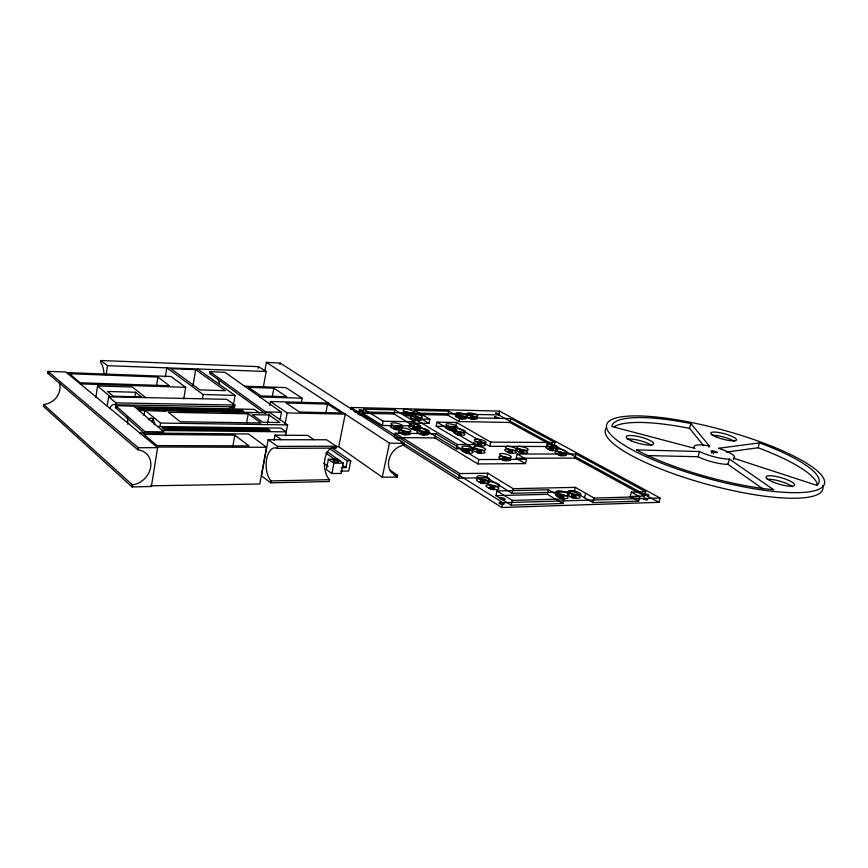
<?xml version="1.0" encoding="UTF-8"?>
<svg xmlns="http://www.w3.org/2000/svg" width="868" height="868" viewBox="0 0 868 868"><rect width="100%" height="100%" fill="white"/><g stroke="black" fill="none" stroke-linecap="round" stroke-linejoin="round"><path stroke-width="1.3" d="M59.284 382.517A16.839 15.092 -36.6 0 1 43.65 404.51L43.4 406.332L132.099 486.948L151.39 486.492L157.607 447.649L65.816 371.992L48.065 371.417L47.816 373.273L137.893 449.819A19.183 16.188 -43.5 0 1 150.652 467.147A19.183 16.188 -43.5 0 1 132.424 484.897L132.099 486.948M263.286 387.475L266.183 371.482L258.49 366.643L100.721 360.513L100.46 362.271A15.581 6.358 -89 0 1 104.041 374.423M95.849 397.652L97.552 385.945L132.478 387.052L145.672 397.609M106.135 375.019L107.502 365.699L100.721 360.513M107.22 406.105L108.598 396.828L226.667 399.313L234.935 405.052L234.61 406.853L115.813 404.814A17.23 7.215 -89.8 0 0 109.596 408.502M144.989 431.602L144.674 433.62L115.401 407.591L115.683 405.649L133.954 406.17L163.846 431.917L144.989 431.602L115.683 405.649M115.813 404.814L116.095 402.893L108.598 396.828M134.887 397.446L135.679 392.282L107.545 391.457L113.209 396.188L141.495 396.958L135.679 392.282M137.893 449.819L138.218 447.736L48.065 371.417M144.077 415.522L144.902 410.26L270.284 412.842L287.612 424.897L285.474 435.747M156.468 386.347L157.933 377.037L69.603 373.761L80.095 382.788L169.434 385.728L157.933 377.037M165.376 376.907L166.819 367.858L203.123 394.506L235.065 395.428L232.743 408.719M159.918 426.947L160.537 423.063L144.902 410.26M183.745 398.922L185.643 387.312L171.083 376.517L66.532 372.589M193 385.62L195.647 369.67L170.855 368.65L199.922 389.884L225.333 390.687L195.647 369.67M202.472 398.401L203.123 394.506M209.882 371.645L265.586 411.844L265.25 413.645L209.589 373.338L209.882 371.645L225.04 372.35L281.46 412.278L280.017 420.047M232.732 446.857L234.794 435.161L143.86 434.358L156.967 445.577L248.975 445.881L234.794 435.161M246.588 422.922L248.215 413.841L168.294 412.257L180.251 421.761L260.986 422.987L248.215 413.841M258.197 368.26L258.49 366.643M264.751 371.45L266.4 362.347L280.245 363.074L404.488 443.342L404.097 445.143A16.221 12.521 -56.3 0 0 388.864 460.203A16.221 12.521 -56.3 0 0 397.609 475.339L397.229 477.107L382.245 477.194L338.704 446.694L336.014 446.684M269.731 405.475L270.458 401.515L328.386 403.056M272.129 397.468L273.832 388.18L248.422 387.323L261.051 395.949L286.7 396.698L273.832 388.18M267.539 423.421L269.08 414.98L252.121 414.654L262.787 422.26L279.876 422.532L269.08 414.98M279.952 364.647L280.245 363.074M139.791 432.969L248.595 433.989L266.53 447.291L259.76 484.008L150.609 485.809L151.39 486.492M268.125 439.729L261.474 475.827L270.762 482.825L329.232 481.512L329.601 479.657A17.002 9.396 89.2 0 1 324.99 458.586A17.002 9.396 89.2 0 1 335.916 448.094L336.285 446.217L326.52 439.761L268.125 439.729L277.565 446.391L336.285 446.217M274.104 440.391L275.08 435.118L307.814 435.411L314.097 439.761M270.762 482.825L271.12 480.915A17.555 9.081 89.3 0 1 266.65 459.15A17.555 9.081 89.3 0 1 277.207 448.333L277.565 446.391M284.997 424.55L287.178 412.918L270.458 401.515M301.153 403.327L302.129 398.184L285.887 387.595L244.592 386.195M325.804 413.07L327.561 404.076L286.071 403.002L299.579 412.061L341.439 412.951L327.561 404.076M328.364 459.291L326.325 469.577L331.847 473.527L341.167 473.429L343.251 463.132L337.674 459.259L328.364 459.291L333.909 463.186L343.251 463.132M331.847 473.527L333.909 463.186M338.704 446.694L345.236 414.123L287.178 412.918M350.574 409.566L350.998 407.472L499.512 411.106L660.125 498.004L658.931 502.344L501.758 507.487L402.589 444.796M341.298 467.689L345.92 467.646L347.298 460.832L329.493 448.55M331.782 447.79L350.748 460.81L348.665 471.009L340.603 471.096M362.857 413.298L363.703 409.143L394.907 409.88L414.72 421.772L413.819 425.938L382.311 425.461L362.857 413.298L394.039 413.971L413.819 425.938M382.311 425.461L383.189 421.23L363.703 409.143M394.039 413.971L394.907 409.88M382.245 477.194L389.45 443.157L266.4 362.347M394.517 436.495L395.2 433.251L435.736 433.674L478.886 459.541L526.431 459.346L525.4 463.61L477.867 463.935L434.803 437.917L394.278 437.58M414.741 410.358L429.866 419.244L428.966 423.345L413.862 414.394L414.741 410.358L448.68 411.161L459.953 417.562L510.829 418.593L554.934 442.517L553.936 446.543L489.715 446.315L455.667 426.557L436.159 426.264L437.06 422.152L456.59 422.488L490.691 442.127L554.934 442.517M437.06 422.152L475.284 444.59L474.308 448.832L456.427 448.799L413.732 423.096L414.633 418.962L429.866 419.244M434.803 437.917L435.736 433.674M553.936 446.543L509.907 422.477L459.053 421.566L447.801 415.121L448.68 411.161M455.667 426.557L456.59 422.488M459.053 421.566L459.953 417.562M456.427 448.799L457.403 444.503L414.633 418.962M638.674 501.129L630.201 496.442L631.372 492.091L639.857 496.746L638.674 501.129L592.898 502.572L574.215 491.787L512.109 493.306L486.709 477.747L458.695 478.159L459.747 473.57L395.2 433.251M477.867 463.935L478.886 459.541M489.715 446.315L490.691 442.127M658.931 502.344L498.612 414.937L499.512 411.106M486.709 477.747L487.773 473.234L459.747 473.57M509.907 422.477L510.829 418.593M495.921 495.639L497.028 490.973L548.533 489.791L564.048 498.926L562.887 503.516L511.144 505.143L495.921 495.639L547.404 494.326L562.887 503.516M501.758 507.487L502.908 502.713L350.998 407.472M525.4 463.61L516.145 458.271L517.165 454.029L576.059 453.975L645.662 491.722L644.49 496.029L630.201 496.442M512.109 493.306L513.227 488.695L487.773 473.234M511.144 505.143L512.283 500.413L497.028 490.973M547.404 494.326L548.533 489.791M516.145 458.271L575.017 458.065L576.059 453.975M574.215 491.787L575.343 487.349L594.07 498.069L639.857 496.746M584.511 497.733L585.672 493.263M592.898 502.572L594.07 498.069M703.774 445.924L689.561 428.358L690.906 423.541A107.285 24.109 15.2 0 0 611.777 426.47L694.899 448.387A20.951 4.698 15.2 0 1 709.384 446L709.026 447.27M647.094 455.57L698.089 456.72L699.554 451.512A20.951 4.698 15.2 0 0 729.402 459.096L773.638 489.736A107.285 24.109 15.2 0 1 636.461 449.906L699.554 451.512M711.706 453.183L712.075 451.892M713.42 453.823L713.789 452.532L717.337 452.532A3.277 0.738 15.2 0 0 713.93 451.056A3.277 0.738 15.2 0 0 711.066 451.056A3.277 0.738 15.2 0 0 713.789 452.532M763.167 489.053L727.894 464.315L729.402 459.096M733.46 459.573L733.829 458.282A20.951 4.698 15.2 0 0 718.476 448.3L759.522 442.886A107.285 24.109 15.2 0 1 816.918 485.375L733.829 458.282M726.299 452.119L758.09 447.747L759.522 442.886M502.908 502.713L660.125 498.004M512.283 500.413L564.048 498.926M631.372 492.091L645.662 491.722M271.12 480.915L329.601 479.657M513.227 488.695L575.343 487.349M339.985 460.865L327.073 451.62M347.298 460.832L350.748 460.81M138.218 447.736L157.607 447.649M277.207 448.333L335.916 448.094M156.815 447.009L266.53 447.291M457.403 444.503L475.284 444.59M162.218 430.517L286.212 431.852L280.874 428.087L157.575 426.514M389.45 443.157L404.488 443.342M160.537 423.063L287.612 424.897M383.189 421.23L414.72 421.772M413.732 423.096L428.966 423.345M116.095 402.893L234.935 405.052M138.923 410.455L165.994 411.009M179.524 411.28L207.94 411.866M222.826 412.17L251.243 412.745M134.605 406.734L254.367 409.392L259.358 412.918M354.198 411.736L498.612 414.937M413.862 414.394L447.801 415.121M265.586 411.844L281.46 412.278M259.825 396.969L302.129 398.184M80.247 383.895L185.643 387.312M107.502 365.699L266.183 371.482M575.017 458.065L644.49 496.029M517.165 454.029L526.431 459.346M436.159 426.264L474.308 448.832M395.407 438.297L398.803 440.423M401.059 441.855L458.695 478.159M389.819 469.979L397.609 475.339M393.888 474.807L397.229 477.107M325.771 453.118L334.581 459.27M342.589 465.324L345.92 467.646M197.535 368.976L235.065 395.428M323.753 463.284L328.137 466.398M275.08 435.118L281.503 439.74M97.552 385.945L110.529 396.871M43.65 404.51L132.424 484.897M690.906 423.541L709.384 446M358.224 414.47A2.213 0.575 11.6 0 1 359.873 413.982A2.213 0.575 11.6 0 1 362.412 415.067A2.213 0.575 11.6 0 1 359.753 415.121M822.636 485.396A112.699 25.758 15.3 0 1 710.436 485.212A112.699 25.758 15.3 0 1 606.32 427.783M627.195 439.143A14.116 3.309 14.6 0 1 639.911 440.586A14.116 3.309 14.6 0 1 651.586 445.534M712.096 435.335A13.302 2.843 15.1 0 1 734.068 441.248M767.193 479.375A14.843 3.429 16.1 0 1 780.365 481.306A14.843 3.429 16.1 0 1 792.386 486.698M614.338 426.611A107.165 24.488 15.3 0 1 689.561 428.358M758.09 447.747A107.165 24.488 15.3 0 1 817.417 484.897M727.894 464.315A20.93 4.774 15.3 0 1 698.089 456.72M153.875 423.953A2.919 1.248 -89.4 0 1 154.895 422.944M148.949 420.145A7.812 3.32 -89.4 0 1 152.345 418.452A7.812 3.32 -89.4 0 1 154.493 424.734M151.954 421.989A7.79 3.331 -89.4 0 1 153.419 418.843M127.032 417.139A17.588 15.461 -39.9 0 1 127.563 424.181M115.401 407.591A17.588 15.461 -39.9 0 1 116.746 407.841M217.467 378.415A15.082 13.118 -50.5 0 1 219.474 384.372M209.589 373.338A15.082 13.118 -50.5 0 1 211.825 373.924M47.816 373.273A16.839 15.092 -36.6 0 1 49.129 373.522M233.948 406.615A16.221 7.953 -89.7 0 1 234.61 406.853M228.36 409.381A16.221 7.953 -89.7 0 1 231.832 406.625M458.846 416.683L462.937 417.606L458.868 416.64M458.543 418.007L462.633 418.929L458.564 417.953M499.567 414.036L495.574 413.135L499.556 414.079M498.666 417.899L494.695 416.955L498.666 417.899M473.581 419.135C468.709 420.079 469.534 416.184 473.581 419.135M473.885 417.823C468.85 418.756 469.989 414.839 473.863 417.877M268.418 429.161L162.012 427.881L163.629 429.204L270.176 430.43L268.418 429.161M242.063 410.26L137.893 408.003L139.401 409.24L243.713 411.443L242.063 410.26M403.088 432.948A2.268 0.608 12.1 0 0 406.582 433.197A2.268 0.608 12.1 0 0 403.436 431.949A2.268 0.608 12.1 0 0 403.088 432.948M401.569 430.528A6.054 1.617 12.1 0 0 410.879 431.168A6.054 1.617 12.1 0 0 402.47 427.859A6.054 1.617 12.1 0 0 401.569 430.528M400.962 433.392A6.043 1.627 12.1 0 0 410.26 434.022A6.043 1.627 12.1 0 0 401.862 430.702A6.043 1.627 12.1 0 0 400.962 433.392M402.774 434.38A2.268 0.608 12.1 0 0 406.267 434.618A2.268 0.608 12.1 0 0 403.132 433.371A2.268 0.608 12.1 0 0 402.774 434.38M393.399 425.483A6 1.584 12 0 0 402.665 426.145A6 1.584 12 0 0 394.365 422.879A6 1.584 12 0 0 393.399 425.483M392.803 428.325A6 1.595 12 0 0 402.058 428.966A6 1.595 12 0 0 393.768 425.7A6 1.595 12 0 0 392.803 428.325M394.929 427.902A2.246 0.597 12 0 0 398.401 428.152A2.246 0.597 12 0 0 395.298 426.915A2.246 0.597 12 0 0 394.929 427.902M394.625 429.313A2.246 0.597 12 0 0 398.108 429.562A2.246 0.597 12 0 0 395.005 428.325A2.246 0.597 12 0 0 394.625 429.313M419.96 430.756A5.989 1.584 12.3 0 0 429.107 431.385A5.989 1.584 12.3 0 0 420.72 428.108A5.989 1.584 12.3 0 0 419.96 430.756M419.342 433.588A5.989 1.595 12.3 0 0 428.477 434.206A5.989 1.595 12.3 0 0 420.101 430.919A5.989 1.595 12.3 0 0 419.342 433.588M421.403 433.154A2.246 0.597 12.3 0 0 424.832 433.392A2.246 0.597 12.3 0 0 421.696 432.156A2.246 0.597 12.3 0 0 421.403 433.154M421.099 434.564A2.246 0.597 12.3 0 0 424.528 434.792A2.246 0.597 12.3 0 0 421.392 433.566A2.246 0.597 12.3 0 0 421.099 434.564M413.179 428.152A2.224 0.586 12.2 0 0 416.586 428.391A2.224 0.586 12.2 0 0 413.493 427.175A2.224 0.586 12.2 0 0 413.179 428.152M411.714 425.754A5.935 1.552 12.2 0 0 420.817 426.405A5.935 1.552 12.2 0 0 412.528 423.183A5.935 1.552 12.2 0 0 411.714 425.754M411.117 428.564A5.935 1.562 12.2 0 0 420.21 429.204A5.935 1.562 12.2 0 0 411.931 425.971A5.935 1.562 12.2 0 0 411.117 428.564M412.875 429.551A2.224 0.586 12.2 0 0 416.282 429.79A2.224 0.586 12.2 0 0 413.19 428.575A2.224 0.586 12.2 0 0 412.875 429.551M447.931 426.112A5.816 1.497 12.6 0 0 457.121 427.089A5.816 1.497 12.6 0 0 449.472 423.823A5.816 1.497 12.6 0 0 447.931 426.112M447.313 428.868A5.816 1.508 12.6 0 0 456.503 429.823A5.816 1.508 12.6 0 0 448.864 426.557A5.816 1.508 12.6 0 0 447.313 428.868M449.548 428.575A2.181 0.564 12.6 0 0 452.998 428.944A2.181 0.564 12.6 0 0 450.134 427.718A2.181 0.564 12.6 0 0 449.548 428.575M449.244 429.942A2.181 0.564 12.6 0 0 452.684 430.311A2.181 0.564 12.6 0 0 449.83 429.085A2.181 0.564 12.6 0 0 449.244 429.942M457.913 433.479A2.203 0.575 12.8 0 0 461.375 433.837A2.203 0.575 12.8 0 0 458.478 432.589A2.203 0.575 12.8 0 0 457.913 433.479M456.308 431.005A5.859 1.519 12.8 0 0 465.541 431.971A5.859 1.519 12.8 0 0 457.794 428.662A5.859 1.519 12.8 0 0 456.308 431.005M455.678 433.772A5.859 1.53 12.8 0 0 464.912 434.738A5.859 1.53 12.8 0 0 457.176 431.407A5.859 1.53 12.8 0 0 455.678 433.772M457.599 434.857A2.192 0.575 12.8 0 0 461.071 435.215A2.192 0.575 12.8 0 0 458.174 433.967A2.192 0.575 12.8 0 0 457.599 434.857M413.461 416.38A5.783 1.476 12.2 0 0 422.304 417.052A5.783 1.476 12.2 0 0 414.242 413.938A5.783 1.476 12.2 0 0 413.461 416.38M412.864 419.125A5.772 1.486 12.2 0 0 421.718 419.776A5.772 1.486 12.2 0 0 413.656 416.662A5.772 1.486 12.2 0 0 412.864 419.125M414.871 418.734A2.17 0.553 12.2 0 0 418.192 418.984A2.17 0.553 12.2 0 0 415.175 417.812A2.17 0.553 12.2 0 0 414.871 418.734M414.579 420.101A2.17 0.564 12.2 0 0 417.899 420.351A2.17 0.564 12.2 0 0 414.882 419.179A2.17 0.564 12.2 0 0 414.579 420.101M406.983 414.025A2.148 0.542 12.1 0 0 410.282 414.286A2.148 0.542 12.1 0 0 407.309 413.125A2.148 0.542 12.1 0 0 406.983 414.025M405.562 411.682A5.729 1.454 12.1 0 0 414.361 412.354A5.729 1.454 12.1 0 0 406.387 409.295A5.729 1.454 12.1 0 0 405.562 411.682M404.976 414.394A5.729 1.465 12.1 0 0 413.776 415.067A5.729 1.465 12.1 0 0 405.812 411.985A5.729 1.465 12.1 0 0 404.976 414.394M406.691 415.381A2.148 0.553 12.1 0 0 410 415.631A2.148 0.553 12.1 0 0 407.016 414.481A2.148 0.553 12.1 0 0 406.691 415.381M489.292 484.821A6.618 1.931 13.4 0 0 499.599 485.722A6.618 1.931 13.4 0 0 490.68 481.729A6.618 1.931 13.4 0 0 489.292 484.821M488.565 487.914A6.618 1.942 13.4 0 0 498.861 488.803A6.618 1.942 13.4 0 0 489.964 484.789A6.618 1.942 13.4 0 0 488.565 487.914M490.995 487.436A2.485 0.727 13.4 0 0 494.858 487.773A2.485 0.727 13.4 0 0 491.527 486.264A2.485 0.727 13.4 0 0 490.995 487.436M490.626 488.977A2.485 0.727 13.4 0 0 494.5 489.313A2.485 0.727 13.4 0 0 491.169 487.805A2.485 0.727 13.4 0 0 490.626 488.977M481.263 481.404A2.452 0.716 13.2 0 0 485.103 481.751A2.452 0.716 13.2 0 0 481.827 480.275A2.452 0.716 13.2 0 0 481.263 481.404M479.537 478.8A6.553 1.888 13.2 0 0 489.78 479.711A6.553 1.888 13.2 0 0 481.002 475.783A6.553 1.888 13.2 0 0 479.537 478.8M478.821 481.859A6.553 1.91 13.2 0 0 489.064 482.771A6.553 1.91 13.2 0 0 480.297 478.821A6.553 1.91 13.2 0 0 478.821 481.859M480.905 482.933A2.452 0.716 13.2 0 0 484.745 483.281A2.452 0.716 13.2 0 0 481.469 481.794A2.452 0.716 13.2 0 0 480.905 482.933M558.113 451.469A5.859 1.497 13.9 0 0 566.999 452.369A5.859 1.497 13.9 0 0 558.851 448.984A5.859 1.497 13.9 0 0 558.113 451.469M557.43 454.214A5.848 1.508 13.9 0 0 566.316 455.103A5.848 1.508 13.9 0 0 558.167 451.707A5.848 1.508 13.9 0 0 557.43 454.214M559.426 453.866A2.192 0.564 13.9 0 0 562.768 454.203A2.192 0.564 13.9 0 0 559.719 452.933A2.192 0.564 13.9 0 0 559.426 453.866M559.09 455.233A2.192 0.564 14 0 0 562.421 455.57A2.192 0.564 14 0 0 559.372 454.289A2.192 0.564 14 0 0 559.09 455.233M550.269 448.821A2.17 0.553 13.8 0 0 553.589 449.168A2.17 0.553 13.8 0 0 550.583 447.91A2.17 0.553 13.8 0 0 550.269 448.821M548.945 446.434A5.805 1.465 13.8 0 0 557.777 447.335A5.805 1.465 13.8 0 0 549.737 444.004A5.805 1.465 13.8 0 0 548.945 446.434M548.272 449.157A5.794 1.476 13.8 0 0 557.104 450.047A5.794 1.476 13.8 0 0 549.064 446.716A5.794 1.476 13.8 0 0 548.272 449.157M549.932 450.177A2.17 0.553 13.8 0 0 553.252 450.525A2.17 0.553 13.8 0 0 550.247 449.266A2.17 0.553 13.8 0 0 549.932 450.177M478.268 444.047A2.235 0.597 13 0 0 481.773 444.405A2.235 0.597 13 0 0 478.789 443.125A2.235 0.597 13 0 0 478.268 444.047M476.695 441.573A5.967 1.562 13 0 0 486.026 442.517A5.967 1.562 13 0 0 478.062 439.11A5.967 1.562 13 0 0 476.695 441.573M476.044 444.383A5.957 1.584 13 0 0 485.375 445.317A5.957 1.584 13 0 0 477.411 441.899A5.957 1.584 13 0 0 476.044 444.383M477.942 445.447A2.235 0.597 13 0 0 481.447 445.805A2.235 0.597 13 0 0 478.474 444.514A2.235 0.597 13 0 0 477.942 445.447M501.823 456.221A6.119 1.649 13.4 0 0 511.306 457.143A6.119 1.649 13.4 0 0 503.028 453.584A6.119 1.649 13.4 0 0 501.823 456.221M501.151 459.096A6.109 1.66 13.4 0 0 510.623 460.007A6.109 1.66 13.4 0 0 502.344 456.438A6.109 1.66 13.4 0 0 501.151 459.096M503.364 458.716A2.289 0.618 13.4 0 0 506.923 459.064A2.289 0.618 13.4 0 0 503.831 457.729A2.289 0.618 13.4 0 0 503.364 458.716M503.028 460.149A2.289 0.618 13.4 0 0 506.586 460.496A2.289 0.618 13.4 0 0 503.494 459.15A2.289 0.618 13.4 0 0 503.028 460.149M464.087 448.756A6.119 1.649 12.9 0 0 473.711 449.711A6.119 1.649 12.9 0 0 465.574 446.174A6.119 1.649 12.9 0 0 464.087 448.756M463.425 451.642A6.119 1.671 12.9 0 0 473.049 452.575A6.119 1.671 12.9 0 0 464.922 449.027A6.119 1.671 12.9 0 0 463.425 451.642M465.736 451.284A2.289 0.629 12.9 0 0 469.349 451.642A2.289 0.629 12.9 0 0 466.311 450.308A2.289 0.629 12.9 0 0 465.736 451.284M465.411 452.716A2.289 0.629 12.9 0 0 469.013 453.074A2.289 0.629 12.9 0 0 465.986 451.74A2.289 0.629 12.9 0 0 465.411 452.716M477.704 451.284A2.279 0.618 13 0 0 481.273 451.642A2.279 0.618 13 0 0 478.235 450.318A2.279 0.618 13 0 0 477.704 451.284M476.087 448.778A6.087 1.627 13 0 0 485.613 449.722A6.087 1.627 13 0 0 477.487 446.217A6.087 1.627 13 0 0 476.087 448.778M475.436 451.642A6.076 1.638 13 0 0 484.941 452.575A6.076 1.638 13 0 0 476.825 449.049A6.076 1.638 13 0 0 475.436 451.642M477.367 452.716A2.279 0.618 13.1 0 0 480.937 453.063A2.279 0.618 13.1 0 0 477.899 451.74A2.279 0.618 13.1 0 0 477.367 452.716M559.003 493.979A6.543 1.866 14.3 0 0 568.92 494.836A6.543 1.866 14.3 0 0 559.806 490.854A6.543 1.866 14.3 0 0 559.003 493.979M558.243 497.017A6.543 1.877 14.3 0 0 568.149 497.863A6.543 1.877 14.3 0 0 559.046 493.87A6.543 1.877 14.3 0 0 558.243 497.017M560.468 496.529A2.452 0.705 14.3 0 0 564.189 496.843A2.452 0.705 14.3 0 0 560.782 495.346A2.452 0.705 14.3 0 0 560.468 496.529M560.088 498.037A2.452 0.705 14.3 0 0 563.809 498.362A2.452 0.705 14.3 0 0 560.403 496.854A2.452 0.705 14.3 0 0 560.088 498.037M572.294 496.105A2.441 0.694 14.4 0 0 576.135 496.583A2.441 0.694 14.4 0 0 572.989 495.053A2.441 0.694 14.4 0 0 572.294 496.105M570.547 493.436A6.499 1.834 14.4 0 0 580.8 494.706A6.499 1.834 14.4 0 0 572.37 490.637A6.499 1.834 14.4 0 0 570.547 493.436M569.777 496.442A6.499 1.844 14.4 0 0 580.03 497.7A6.499 1.844 14.4 0 0 571.611 493.632A6.499 1.844 14.4 0 0 569.777 496.442M571.904 497.614A2.441 0.694 14.4 0 0 575.755 498.08A2.441 0.694 14.4 0 0 572.609 496.55A2.441 0.694 14.4 0 0 571.904 497.614M519.107 448.864A5.935 1.552 13.5 0 0 528.254 449.787A5.935 1.552 13.5 0 0 520.138 446.369A5.935 1.552 13.5 0 0 519.107 448.864M518.435 451.653A5.935 1.562 13.5 0 0 527.581 452.575A5.935 1.562 13.5 0 0 519.476 449.136A5.935 1.562 13.5 0 0 518.435 451.653M520.55 451.317A2.224 0.586 13.5 0 0 523.979 451.664A2.224 0.586 13.5 0 0 520.952 450.373A2.224 0.586 13.5 0 0 520.55 451.317M520.214 452.705A2.224 0.586 13.5 0 0 523.654 453.053A2.224 0.586 13.5 0 0 520.616 451.761A2.224 0.586 13.5 0 0 520.214 452.705M509.18 451.306A2.235 0.597 13.4 0 0 512.652 451.653A2.235 0.597 13.4 0 0 509.614 450.362A2.235 0.597 13.4 0 0 509.18 451.306M507.693 448.843A5.978 1.573 13.4 0 0 516.937 449.776A5.978 1.573 13.4 0 0 508.822 446.326A5.978 1.573 13.4 0 0 507.693 448.843M507.02 451.653A5.978 1.584 13.4 0 0 516.265 452.575A5.978 1.584 13.4 0 0 508.16 449.114A5.978 1.584 13.4 0 0 507.02 451.653M508.843 452.705A2.235 0.597 13.4 0 0 512.315 453.053A2.235 0.597 13.4 0 0 509.288 451.751A2.235 0.597 13.4 0 0 508.843 452.705M469.1 415.132A5.566 1.367 12.8 0 0 477.834 416.097A5.566 1.367 12.8 0 0 470.423 413.016A5.566 1.367 12.8 0 0 469.1 415.132M468.503 417.768A5.555 1.378 12.8 0 0 477.226 418.723A5.555 1.378 12.8 0 0 469.827 415.642A5.555 1.378 12.8 0 0 468.503 417.768M458.076 414.893A5.599 1.378 12.7 0 0 466.897 415.859A5.599 1.378 12.7 0 0 459.487 412.767A5.599 1.378 12.7 0 0 458.076 414.893M457.479 417.551A5.599 1.389 12.7 0 0 466.29 418.506A5.599 1.389 12.7 0 0 458.89 415.403A5.599 1.389 12.7 0 0 457.479 417.551M359.786 410.673A2.213 0.575 11.6 0 0 363.247 410.944A2.213 0.575 11.6 0 0 360.253 409.761A2.213 0.575 11.6 0 0 359.786 410.673M500.033 503.733A2.561 0.781 13.6 0 0 504.004 504.058A2.561 0.781 13.6 0 0 500.554 502.474A2.561 0.781 13.6 0 0 500.033 503.733M501.172 498.981A2.561 0.77 13.6 0 0 505.143 499.317A2.561 0.77 13.6 0 0 501.693 497.744A2.561 0.77 13.6 0 0 501.172 498.981M644.045 499.252A2.365 0.64 15.2 0 0 647.691 499.708A2.365 0.64 15.2 0 0 644.512 498.221A2.365 0.64 15.2 0 0 644.045 499.252M645.228 494.901A2.365 0.629 15.1 0 0 648.873 495.368A2.365 0.629 15.1 0 0 645.683 493.892A2.365 0.629 15.1 0 0 645.228 494.901M652.486 459.476A112.829 25.356 15.2 0 0 824.133 484.756A112.829 25.356 15.2 0 0 670.009 418.745A112.829 25.356 15.2 0 0 652.486 459.476M631.752 440.987A14.127 3.277 14.6 0 0 653.506 443.982A14.127 3.277 14.6 0 0 634.443 435.834A14.127 3.277 14.6 0 0 631.752 440.987M716.556 437.06A13.313 2.821 15.1 0 0 736.531 439.957A13.313 2.821 15.1 0 0 717.977 432.383A13.313 2.821 15.1 0 0 716.556 437.06M772.249 481.697A14.854 3.396 16 0 0 794.611 485.125A14.854 3.396 16 0 0 774.18 476.141A14.854 3.396 16 0 0 772.249 481.697M334.126 461.57A2.767 0.825 11.2 0 0 338.487 461.809A2.767 0.825 11.2 0 0 334.788 460.246A2.767 0.825 11.2 0 0 334.126 461.57"/></g></svg>
